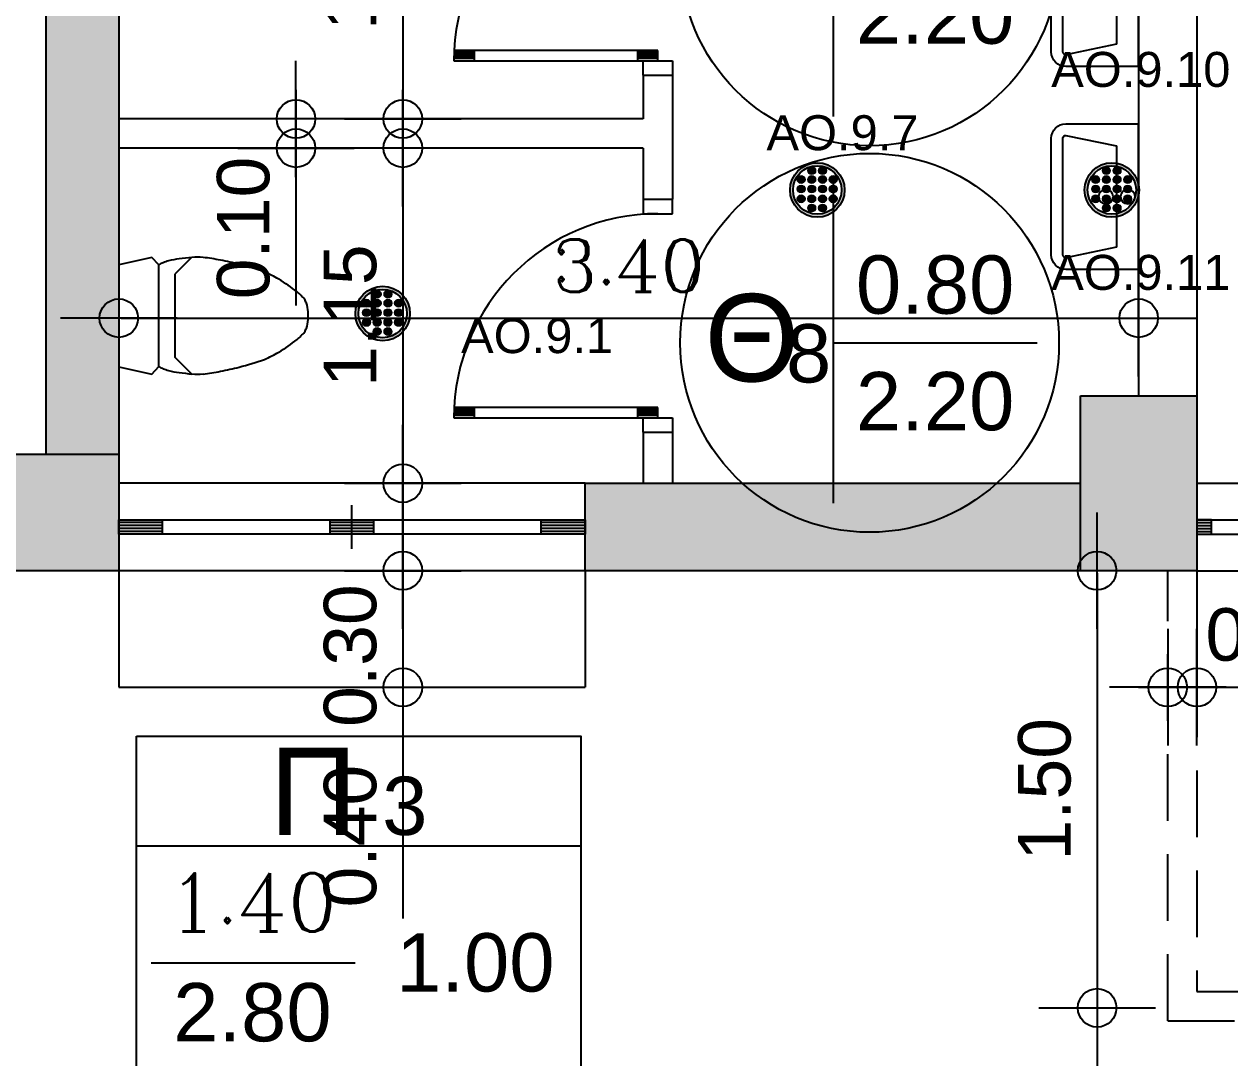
# Model space of a CAD drawing. Header units: metres. Extents: x 0 to 132, y -109 to 310.
# Drawn here: x 36.993 to 41.131, y 91.634 to 95.181 of the extents above; entities that cross this region are included whole.
import ezdxf
from ezdxf.enums import TextEntityAlignment as Align

# ---------------------------------------------------------------- set-up
doc = ezdxf.new("R2010")
doc.units = ezdxf.units.M
doc.header["$LTSCALE"] = 0.036
doc.linetypes.add('HIDDEN', pattern=[9.525, 6.35, -3.175])
doc.layers.get('Defpoints').update_dxf_attribs({"color": 252})
for name, color, linetype in [('arxitektonika', 254, 'Continuous'), ('DIMBLK', 252, 'Continuous'), ('electext', 20, 'Continuous'), ('Epipla', 252, 'Continuous'), ('HLEK_FL001_SYMBOLS', 230, 'Continuous'), ('Parathira', 252, 'Continuous')]:
    doc.layers.add(name, color=color, linetype=linetype)
doc.styles.add('COMU-N', font='arial.ttf')
doc.styles.get("Standard").update_dxf_attribs({"font": 'arial.ttf'})
doc.dimstyles.new('CADWDOT', dxfattribs={"dimscale": 0.1, "dimtxt": 1.8, "dimasz": 0.08, "dimexe": 2, "dimexo": 0, "dimgap": 0.09, "dimtad": 0, "dimrnd": 0.001, "dimzin": 0, "dimdsep": 46, "dimtxsty": 'Standard', "dimblk1": 'ARTDIM', "dimblk2": 'ARTDIM', "dimsah": 1, "dimcen": 0.09, "dimdle": 0.05, "dimse1": 1, "dimse2": 1, "dimadec": 0, "dimazin": 0, "dimtfac": 1, "dimtmove": 0, "dimatfit": 3, "dimldrblk": 'ARTDIM', "dimfxl": 2, "dimtvp": 0.9999, "dimtolj": 1, "dimtzin": 0, "dimarcsym": 0})

# ---------------------------------------------------------------- blocks, each defined once
blk = doc.blocks.new('A$C11F247D9')
at = {"layer": 'Parathira'}
for p, q in [((-0.15, -1.6), (-0.15, 0)), ((-0.15, 0), (-0.1, 0)), ((-0.14, 0), (-0.14, -0.15)), ((-0.13, 0), (-0.13, -0.15)), ((-0.12, 0), (-0.12, -0.15)), ((-0.11, 0), (-0.11, -0.15)), ((-0.1, 0), (-0.1, -1.6)), ((-0.1, -0.15), (-0.15, -0.15)), ((-0.1, -0.725), (-0.15, -0.725)), ((-0.14, -0.725), (-0.14, -0.875)), ((-0.13, -0.725), (-0.13, -0.875)), ((-0.12, -0.725), (-0.12, -0.875)), ((-0.11, -0.725), (-0.11, -0.875)), ((-0.05, -0.8), (-0.2, -0.8)), ((-0.1, -0.875), (-0.15, -0.875)), ((-0.1, -1.45), (-0.15, -1.45)), ((-0.14, -1.45), (-0.14, -1.6)), ((-0.13, -1.45), (-0.13, -1.6)), ((-0.12, -1.45), (-0.12, -1.6)), ((-0.11, -1.45), (-0.11, -1.6)), ((-0.1, -1.6), (-0.15, -1.6))]:
    blk.add_line(p, q, dxfattribs=at)
blk = doc.blocks.new('A$C63F54236')
at = {"layer": 'Epipla'}
for p, q in [((0, 0.65), (-0.0135, 0.65)), ((0.0135, 0.65), (0, 0.65)), ((-0.2, 0.2499), (-0.144, 0.1936)), ((0.2, 0.2499), (0.144, 0.1936)), ((0.144, 0.1936), (-0.144, 0.1936)), ((-0.1749, 0.1375), (-0.2001, 0.1135)), ((0.1749, 0.1375), (-0.1749, 0.1375)), ((0.2001, 0.1135), (0.1749, 0.1375)), ((-0.2001, 0.1135), (-0.175, 0)), ((0.175, 0), (0.2001, 0.1135)), ((-0.175, 0), (0.175, 0))]:
    blk.add_line(p, q, dxfattribs=at)
for centre, radius, start, end in [((0.0553, 0.4986), 0.178, 128.7755, 140.4002), ((0.0095, 0.5223), 0.1325, 113.5158, 119.7223), ((0.0017, 0.5015), 0.1493, 95.8581, 107.5743), ((-0.0122, 0.4507), 0.201, 73.9357, 82.632), ((-0.0082, 0.5249), 0.1296, 60.2089, 66.553), ((-0.1951, 0.3568), 0.3767, 42.6693, 48.155), ((0.5838, 0.1051), 0.8367, 142.7081, 147.9774), ((-0.6395, 0.0666), 0.9044, 32.2198, 37.0946), ((0.7563, 0.0754), 1.001, 151.7723, 154.8817), ((-0.4244, 0.2421), 0.6297, 24.2013, 29.1447), ((0.8911, 0.1347), 1.1034, 160.6547, 165.4233), ((-1.2303, 0.0313), 1.4578, 15.1565, 18.7655), ((3.6947, -0.473), 3.9714, 167.1169, 168.0548), ((-2.6921, -0.2523), 2.9449, 11.7817, 13.0466), ((1.3013, 0.0857), 1.5151, 169.9942, 172.2813), ((-0.6437, 0.1882), 0.8498, 6.8232, 10.9013), ((0.2581, 0.2701), 0.4586, 177.608, 182.392), ((0.9792, 0.3647), 1.1848, 185.5115, 187.6706), ((-1.2553, 0.3966), 1.4627, 352.5346, 354.2834), ((-0.2946, 0.2701), 0.495, 357.784, 2.216), ((0.8678, 0.3808), 1.0769, 189.3117, 191.2555), ((0.059, 0.2466), 0.2588, 197.0622, 201.4426), ((-0.8352, 0.5177), 1.0808, 340.2234, 341.2719), ((-0.2569, 0.27), 0.4563, 347.4222, 352.0106), ((-0.027, 0.2178), 0.1683, 203.0373, 208.51), ((-0.1052, 0.2817), 0.315, 332.7649, 335.6878)]:
    blk.add_arc(centre, radius, start, end, dxfattribs=at)
blk = doc.blocks.new('A$C34013721')
at = {"layer": 'Parathira'}
for p, q in [((-0.1, 0), (-0.1, -0.05)), ((0, -0.05), (0, 0)), ((-0.1, -0.05), (0, -0.05)), ((-0.68, -0.743), (-0.75, -0.743)), ((-0.68, -0.736), (-0.7499, -0.736)), ((-0.68, -0.729), (-0.7497, -0.729)), ((-0.68, -0.722), (-0.7494, -0.722)), ((-0.05, -0.715), (-0.7491, -0.715)), ((-0.68, -0.715), (-0.68, -0.75)), ((-0.12, -0.715), (-0.12, -0.75)), ((-0.05, -0.722), (-0.12, -0.722)), ((-0.05, -0.729), (-0.12, -0.729)), ((-0.05, -0.736), (-0.12, -0.736)), ((-0.05, -0.743), (-0.12, -0.743)), ((-0.05, -0.75), (-0.05, -0.715)), ((-0.75, -0.75), (-0.05, -0.75)), ((-0.1, -0.75), (0, -0.75)), ((-0.1, -0.8), (-0.1, -0.75)), ((0, -0.75), (0, -0.8))]:
    blk.add_line(p, q, dxfattribs=at)
blk.add_arc((-0.05, -0.75), 0.7, 90, 180, dxfattribs=at)
blk = doc.blocks.new('A$C54A47229')
at = {"layer": 'Epipla'}
blk.add_line((-0.25, 0), (0.25, 0), dxfattribs=at)
for points in [[(-0.25, 0), (-0.25, -0.25, 0.414214), (-0.2, -0.3), (0.2, -0.3, 0.414214), (0.25, -0.25), (0.25, 0)], [(-0.1738, -0.0755), (-0.21, -0.25, 0.414214), (-0.2, -0.26), (0.2, -0.26, 0.414214), (0.21, -0.25), (0.1738, -0.0755)]]:
    blk.add_lwpolyline(points, format="xyb", dxfattribs=at)
blk.add_lwpolyline([(0.1738, -0.0755), (-0.1738, -0.0755)], dxfattribs=at)
for centre in [(0, -0.0375), (0, -0.1124)]:
    blk.add_circle(centre, 0.025, dxfattribs=at)
blk = doc.blocks.new('ARTDIM')
at = {"layer": 'DIMBLK'}
for p, q in [((0, -24.9975), (0, 24.9975)), ((-24.9975, 0), (24.9975, 0))]:
    blk.add_line(p, q, dxfattribs=at)
blk.add_circle((0, 0), 8.25, dxfattribs=at)
blk = doc.blocks.new('*D499')
at = {"layer": 'arxitektonika', "color": 0, "lineweight": -2}
blk.add_line((36.6869, 95.5974), (36.6869, 93.6134), dxfattribs=at)
at = {"layer": 'Defpoints', "color": 0, "transparency": 16777216}
for p in [(37.0682, 95.6054), (36.6869, 93.6054), (37.0682, 93.6054)]:
    blk.add_point(p, dxfattribs=at)
at = {"layer": 'arxitektonika', "color": 0, "lineweight": -2, "xscale": 0.008, "yscale": 0.008, "zscale": 0.008}
for p, rotation in [((36.6869, 95.6054), 90), ((36.6869, 93.6054), 270)]:
    blk.add_blockref('ARTDIM', p, dxfattribs=dict(at, rotation=rotation))
at = {"layer": 'arxitektonika', "color": 0, "insert": (36.5069, 94.6054), "char_height": 0.18, "attachment_point": 5, "rotation": 90}
blk.add_mtext('\\A1;{\\Fcomplex.shx;1.90}', dxfattribs=at)
blk = doc.blocks.new('*D512')
at = {"layer": 'arxitektonika', "color": 0, "lineweight": -2}
blk.add_line((38.2929, 95.9474), (38.2929, 94.8634), dxfattribs=at)
at = {"layer": 'Defpoints', "color": 0, "transparency": 16777216}
for p in [(39.1182, 95.9554), (38.2929, 94.8554), (39.1182, 94.8554)]:
    blk.add_point(p, dxfattribs=at)
at = {"layer": 'arxitektonika', "color": 0, "lineweight": -2, "xscale": 0.008, "yscale": 0.008, "zscale": 0.008}
for p, rotation in [((38.2929, 95.9554), 90), ((38.2929, 94.8554), 270)]:
    blk.add_blockref('ARTDIM', p, dxfattribs=dict(at, rotation=rotation))
at = {"layer": 'arxitektonika', "color": 0, "insert": (38.1129, 95.4054), "char_height": 0.18, "attachment_point": 5, "rotation": 90}
blk.add_mtext('\\A1;1.10', dxfattribs=at)
blk = doc.blocks.new('*D513')
at = {"layer": 'arxitektonika', "color": 0, "lineweight": -2}
for p, q in [((37.9261, 94.8474), (37.9261, 94.7634)), ((37.9261, 94.7554), (37.9261, 94.2151))]:
    blk.add_line(p, q, dxfattribs=at)
at = {"layer": 'Defpoints', "color": 0, "transparency": 16777216}
for p in [(39.1182, 94.8554), (37.9261, 94.7554), (39.1182, 94.7554)]:
    blk.add_point(p, dxfattribs=at)
at = {"layer": 'arxitektonika', "color": 0, "lineweight": -2, "xscale": 0.008, "yscale": 0.008, "zscale": 0.008}
for p, rotation in [((37.9261, 94.8554), 90), ((37.9261, 94.7554), 270)]:
    blk.add_blockref('ARTDIM', p, dxfattribs=dict(at, rotation=rotation))
at = {"layer": 'arxitektonika', "color": 0, "insert": (37.7461, 94.4813), "char_height": 0.18, "attachment_point": 5, "rotation": 90}
blk.add_mtext('\\A1;0.10', dxfattribs=at)
blk = doc.blocks.new('*D514')
at = {"layer": 'arxitektonika', "color": 0, "lineweight": -2}
blk.add_line((38.2929, 94.7474), (38.2929, 93.6134), dxfattribs=at)
at = {"layer": 'Defpoints', "color": 0, "transparency": 16777216}
for p in [(39.0627, 94.7554), (38.2929, 93.6054), (39.1182, 93.6054)]:
    blk.add_point(p, dxfattribs=at)
at = {"layer": 'arxitektonika', "color": 0, "lineweight": -2, "xscale": 0.008, "yscale": 0.008, "zscale": 0.008}
for p, rotation in [((38.2929, 94.7554), 90), ((38.2929, 93.6054), 270)]:
    blk.add_blockref('ARTDIM', p, dxfattribs=dict(at, rotation=rotation))
at = {"layer": 'arxitektonika', "color": 0, "insert": (38.1129, 94.1804), "char_height": 0.18, "attachment_point": 5, "rotation": 90}
blk.add_mtext('\\A1;1.15', dxfattribs=at)
blk = doc.blocks.new('*D515')
at = {"layer": 'arxitektonika', "color": 0, "lineweight": -2}
for p, q in [((38.2929, 93.5974), (38.2929, 93.3134)), ((38.2929, 93.3054), (38.2929, 92.7308))]:
    blk.add_line(p, q, dxfattribs=at)
at = {"layer": 'Defpoints', "color": 0, "transparency": 16777216}
for p in [(38.9182, 93.6054), (38.2929, 93.3054), (38.9182, 93.3054)]:
    blk.add_point(p, dxfattribs=at)
at = {"layer": 'arxitektonika', "color": 0, "lineweight": -2, "xscale": 0.008, "yscale": 0.008, "zscale": 0.008}
for p, rotation in [((38.2929, 93.6054), 90), ((38.2929, 93.3054), 270)]:
    blk.add_blockref('ARTDIM', p, dxfattribs=dict(at, rotation=rotation))
at = {"layer": 'arxitektonika', "color": 0, "insert": (38.1129, 93.0141), "char_height": 0.18, "attachment_point": 5, "rotation": 90}
blk.add_mtext('\\A1;0.30', dxfattribs=at)
blk = doc.blocks.new('*D516')
at = {"layer": 'arxitektonika', "color": 0, "lineweight": -2}
for p, q in [((38.2929, 93.2974), (38.2929, 92.9134)), ((38.2929, 92.9054), (38.2929, 92.1115))]:
    blk.add_line(p, q, dxfattribs=at)
at = {"layer": 'Defpoints', "color": 0, "transparency": 16777216}
for p in [(38.945, 93.3054), (38.2929, 92.9054), (38.945, 92.9054)]:
    blk.add_point(p, dxfattribs=at)
at = {"layer": 'arxitektonika', "color": 0, "lineweight": -2, "xscale": 0.008, "yscale": 0.008, "zscale": 0.008}
for p, rotation in [((38.2929, 93.3054), 90), ((38.2929, 92.9054), 270)]:
    blk.add_blockref('ARTDIM', p, dxfattribs=dict(at, rotation=rotation))
at = {"layer": 'arxitektonika', "color": 0, "insert": (38.1129, 92.3948), "char_height": 0.18, "attachment_point": 5, "rotation": 90}
blk.add_mtext('\\A1;0.40', dxfattribs=at)
blk = doc.blocks.new('*D525')
at = {"layer": 'arxitektonika', "color": 0, "lineweight": -2}
blk.add_line((37.3262, 94.172), (40.8102, 94.172), dxfattribs=at)
at = {"layer": 'Defpoints', "color": 0, "transparency": 16777216}
for p in [(37.3182, 94.7554), (40.8182, 94.7554), (40.8182, 94.172)]:
    blk.add_point(p, dxfattribs=at)
at = {"layer": 'arxitektonika', "color": 0, "lineweight": -2, "xscale": 0.008, "yscale": 0.008, "zscale": 0.008, "rotation": 180}
blk.add_blockref('ARTDIM', (37.3182, 94.172), dxfattribs=at)
at = {"layer": 'arxitektonika', "color": 0, "lineweight": -2, "xscale": 0.008, "yscale": 0.008, "zscale": 0.008}
blk.add_blockref('ARTDIM', (40.8182, 94.172), dxfattribs=at)
at = {"layer": 'arxitektonika', "color": 0, "insert": (39.0682, 94.3519), "char_height": 0.18, "attachment_point": 5}
blk.add_mtext('\\A1;{\\Fcomplex.shx;3.40}', dxfattribs=at)
blk = doc.blocks.new('*D533')
at = {"layer": 'arxitektonika', "color": 0, "lineweight": -2}
blk.add_line((40.6758, 93.2974), (40.6758, 91.8134), dxfattribs=at)
at = {"layer": 'Defpoints', "color": 0, "transparency": 16777216}
for p in [(40.9182, 93.3054), (40.6758, 91.8054), (40.9182, 91.8054)]:
    blk.add_point(p, dxfattribs=at)
at = {"layer": 'arxitektonika', "color": 0, "lineweight": -2, "xscale": 0.008, "yscale": 0.008, "zscale": 0.008}
for p, rotation in [((40.6758, 93.3054), 90), ((40.6758, 91.8054), 270)]:
    blk.add_blockref('ARTDIM', p, dxfattribs=dict(at, rotation=rotation))
at = {"layer": 'arxitektonika', "color": 0, "insert": (40.4958, 92.5554), "char_height": 0.18, "attachment_point": 5, "rotation": 90}
blk.add_mtext('\\A1;1.50', dxfattribs=at)
blk = doc.blocks.new('*D534')
at = {"layer": 'arxitektonika', "color": 0, "lineweight": -2}
for p, q in [((40.9262, 92.9054), (41.0102, 92.9054)), ((41.0182, 92.9054), (41.5585, 92.9054))]:
    blk.add_line(p, q, dxfattribs=at)
at = {"layer": 'Defpoints', "color": 0, "transparency": 16777216}
for p in [(41.0182, 92.9054), (41.0182, 92.6054), (40.9182, 92.5554)]:
    blk.add_point(p, dxfattribs=at)
at = {"layer": 'arxitektonika', "color": 0, "lineweight": -2, "xscale": 0.008, "yscale": 0.008, "zscale": 0.008, "rotation": 180}
blk.add_blockref('ARTDIM', (40.9182, 92.9054), dxfattribs=at)
at = {"layer": 'arxitektonika', "color": 0, "lineweight": -2, "xscale": 0.008, "yscale": 0.008, "zscale": 0.008}
blk.add_blockref('ARTDIM', (41.0182, 92.9054), dxfattribs=at)
at = {"layer": 'arxitektonika', "color": 0, "insert": (41.2923, 93.0854), "char_height": 0.18, "attachment_point": 5}
blk.add_mtext('\\A1;0.10', dxfattribs=at)
blk = doc.blocks.new('*D535')
at = {"layer": 'arxitektonika', "color": 0, "lineweight": -2}
blk.add_line((40.9262, 91.2874), (47.8699, 91.2874), dxfattribs=at)
at = {"layer": 'Defpoints', "color": 0, "transparency": 16777216}
for p in [(40.9182, 91.8054), (47.8779, 91.8054), (47.8779, 91.2874)]:
    blk.add_point(p, dxfattribs=at)
at = {"layer": 'arxitektonika', "color": 0, "lineweight": -2, "xscale": 0.008, "yscale": 0.008, "zscale": 0.008, "rotation": 180}
blk.add_blockref('ARTDIM', (40.9182, 91.2874), dxfattribs=at)
at = {"layer": 'arxitektonika', "color": 0, "lineweight": -2, "xscale": 0.008, "yscale": 0.008, "zscale": 0.008}
blk.add_blockref('ARTDIM', (47.8779, 91.2874), dxfattribs=at)
at = {"layer": 'arxitektonika', "color": 0, "insert": (44.398, 91.4674), "char_height": 0.18, "attachment_point": 5}
blk.add_mtext('\\A1;{\\Fcomplex.shx;6.95}', dxfattribs=at)
blk = doc.blocks.new('led downlight 26W xoneyto 18cm')
at = {"layer": 'HLEK_FL001_SYMBOLS'}
h = blk.add_hatch(color=256, dxfattribs=at)
h.paths.add_polyline_path([(45.0105, 62.6523, 1), (45.1976, 62.6523, 1)])
h.paths.add_polyline_path([(45.1872, 62.6523, 1), (45.0209, 62.6523, 1)], flags=16)
at = {"layer": 'HLEK_FL001_SYMBOLS', "linetype": 'Continuous', "lineweight": 0}
h = blk.add_hatch(color=11, dxfattribs=at)
h.dxf.hatch_style = 1
h.paths.add_polyline_path([(45.062, 62.688, 1), (45.0351, 62.688, 1)])
h = blk.add_hatch(color=11, dxfattribs=at)
h.dxf.hatch_style = 1
h.paths.add_polyline_path([(45.0985, 62.7188, 1), (45.0716, 62.7188, 1)])
h = blk.add_hatch(color=11, dxfattribs=at)
h.dxf.hatch_style = 1
h.paths.add_polyline_path([(45.0985, 62.688, 1), (45.0716, 62.688, 1)])
h = blk.add_hatch(color=11, dxfattribs=at)
h.dxf.hatch_style = 1
h.paths.add_polyline_path([(45.1355, 62.7188, 1), (45.1087, 62.7188, 1)])
h = blk.add_hatch(color=11, dxfattribs=at)
h.dxf.hatch_style = 1
h.paths.add_polyline_path([(45.1355, 62.688, 1), (45.1087, 62.688, 1)])
h = blk.add_hatch(color=11, dxfattribs=at)
h.dxf.hatch_style = 1
h.paths.add_polyline_path([(45.172, 62.688, 1), (45.1452, 62.688, 1)])
h = blk.add_hatch(color=11, dxfattribs=at)
h.dxf.hatch_style = 1
h.paths.add_polyline_path([(45.062, 62.6556, 1), (45.0351, 62.6556, 1)])
h = blk.add_hatch(color=11, dxfattribs=at)
h.dxf.hatch_style = 1
h.paths.add_polyline_path([(45.0985, 62.6556, 1), (45.0716, 62.6556, 1)])
h = blk.add_hatch(color=11, dxfattribs=at)
h.dxf.hatch_style = 1
h.paths.add_polyline_path([(45.1355, 62.6556, 1), (45.1087, 62.6556, 1)])
h = blk.add_hatch(color=11, dxfattribs=at)
h.dxf.hatch_style = 1
h.paths.add_polyline_path([(45.172, 62.6556, 1), (45.1452, 62.6556, 1)])
h = blk.add_hatch(color=11, dxfattribs=at)
h.dxf.hatch_style = 1
h.paths.add_polyline_path([(45.062, 62.6219, 1), (45.0351, 62.6219, 1)])
h = blk.add_hatch(color=11, dxfattribs=at)
h.dxf.hatch_style = 1
h.paths.add_polyline_path([(45.0985, 62.6219, 1), (45.0716, 62.6219, 1)])
h = blk.add_hatch(color=11, dxfattribs=at)
h.dxf.hatch_style = 1
h.paths.add_polyline_path([(45.1355, 62.6219, 1), (45.1087, 62.6219, 1)])
h = blk.add_hatch(color=11, dxfattribs=at)
h.dxf.hatch_style = 1
h.paths.add_polyline_path([(45.172, 62.6219, 1), (45.1452, 62.6219, 1)])
h = blk.add_hatch(color=11, dxfattribs=at)
h.dxf.hatch_style = 1
h.paths.add_polyline_path([(45.0985, 62.5906, 1), (45.0716, 62.5906, 1)])
h = blk.add_hatch(color=11, dxfattribs=at)
h.dxf.hatch_style = 1
h.paths.add_polyline_path([(45.1355, 62.5906, 1), (45.1087, 62.5906, 1)])
at = {"layer": 'HLEK_FL001_SYMBOLS'}
for radius in [0.0936, 0.0831]:
    blk.add_circle((45.1041, 62.6523), radius, dxfattribs=at)
at = {"layer": 'HLEK_FL001_SYMBOLS', "linetype": 'Continuous', "lineweight": 0}
for centre in [(45.0486, 62.688), (45.0851, 62.7188), (45.0851, 62.688), (45.1221, 62.7188), (45.1221, 62.688), (45.1586, 62.688), (45.0486, 62.6556), (45.0851, 62.6556), (45.1221, 62.6556), (45.1586, 62.6556), (45.0486, 62.6219), (45.0851, 62.6219), (45.1221, 62.6219), (45.1586, 62.6219), (45.0851, 62.5906), (45.1221, 62.5906)]:
    blk.add_circle(centre, 0.0134, dxfattribs=at)

msp = doc.modelspace()

# ---------------------------------------------------------------- hatches: boundary and pattern name
at = {"layer": 'arxitektonika'}
for points in [[(37.0682, 93.7054), (37.3182, 93.7054), (37.3182, 100.5054), (37.0682, 100.5054)], [(36.9182, 93.3054), (37.3182, 93.3054), (37.3182, 93.7054), (36.9182, 93.7054)]]:
    msp.add_hatch(color=256, dxfattribs=at).paths.add_polyline_path(points)
h = msp.add_hatch(color=256, dxfattribs=at)
h.paths.add_polyline_path([(40.6182, 93.3054), (40.6182, 93.6054), (38.9182, 93.6054), (38.9182, 93.3054)])
h.paths.add_polyline_path([(40.6182, 93.3054), (41.0182, 93.3054), (41.0182, 93.9054), (40.6182, 93.9054)])

# ---------------------------------------------------------------- linework, layer by layer
for p, q in [((37.0682, 100.5054), (37.0682, 93.7054)), ((37.3182, 100.5054), (37.3182, 93.7054)), ((40.8182, 100.3054), (40.8182, 93.9054)), ((41.0182, 100.3054), (41.0182, 93.9054)), ((39.7698, 95.9635), (39.7698, 94.8635)), ((39.1182, 95.0054), (39.2182, 95.0054)), ((39.1182, 95.0054), (39.1182, 94.8554)), ((39.2182, 95.0054), (39.2182, 94.5804)), ((39.1182, 94.8554), (37.3182, 94.8554)), ((39.1182, 94.7554), (37.3182, 94.7554)), ((39.1182, 94.7554), (39.1182, 94.5804)), ((39.7698, 94.6372), (39.7698, 93.5372)), ((39.1182, 94.5804), (39.2182, 94.5804)), ((39.7698, 94.0872), (40.4698, 94.0872)), ((40.6182, 93.9054), (41.0182, 93.9054)), ((40.6182, 93.3054), (40.6182, 93.9054)), ((41.0182, 93.9054), (41.0182, 93.3054)), ((39.1182, 93.7804), (39.2182, 93.7804)), ((39.1182, 93.7804), (39.1182, 93.6054)), ((39.2182, 93.7804), (39.2182, 93.6054)), ((36.9182, 93.7054), (37.3182, 93.7054)), ((37.3182, 93.7054), (37.3182, 93.3054)), ((38.9182, 93.6054), (37.3182, 93.6054)), ((38.9182, 93.3054), (38.9182, 93.6054)), ((38.9182, 93.6054), (40.6182, 93.6054)), ((41.0182, 93.6054), (44.1882, 93.6054)), ((41.0182, 93.4804), (44.1882, 93.4804)), ((41.0682, 93.4804), (41.0182, 93.4804)), ((41.0182, 93.4804), (41.0182, 93.4304)), ((41.0182, 93.4704), (41.0682, 93.4704)), ((41.0182, 93.4604), (41.0682, 93.4604)), ((41.0182, 93.4504), (41.0682, 93.4504)), ((41.0182, 93.4404), (41.0682, 93.4404)), ((41.0682, 93.4304), (41.0682, 93.4804)), ((41.0182, 93.4304), (44.1882, 93.4304)), ((41.0182, 93.4304), (41.0682, 93.4304)), ((37.3182, 93.3054), (36.9182, 93.3054)), ((38.9182, 93.3054), (37.3182, 93.3054)), ((37.3182, 93.3054), (37.3182, 92.9054)), ((38.9182, 93.3054), (38.9182, 92.9054)), ((40.6182, 93.3054), (38.9182, 93.3054)), ((41.0182, 93.3054), (40.6182, 93.3054)), ((41.0182, 93.3054), (44.1882, 93.3054)), ((41.0182, 93.3054), (41.0182, 92.9054)), ((37.3182, 92.9054), (38.9182, 92.9054)), ((41.0182, 92.9054), (44.1882, 92.9054)), ((38.9043, 92.36), (37.3793, 92.36)), ((37.4293, 91.96), (38.1293, 91.96))]:
    msp.add_line(p, q, dxfattribs=at)
at = {"layer": 'arxitektonika', "linetype": 'HIDDEN'}
for p, q in [((40.9182, 91.7612), (40.9182, 93.3054)), ((41.0182, 93.3054), (41.0182, 91.8612)), ((41.0182, 91.8612), (47.8779, 91.8612)), ((40.9182, 91.7612), (47.8779, 91.7646))]:
    msp.add_line(p, q, dxfattribs=at)
at = {"layer": 'arxitektonika'}
msp.add_lwpolyline([(37.3793, 92.7377), (38.9043, 92.7377), (38.9043, 91.56), (37.3793, 91.56), (37.3793, 92.7377)], dxfattribs=at)
for centre in [(39.8948, 95.4135), (39.8948, 94.0872)]:
    msp.add_circle(centre, 0.65, dxfattribs=at)

# ---------------------------------------------------------------- block references
for p in [(39.2182, 95.8054), (39.2182, 94.5804)]:
    msp.add_blockref('A$C34013721', p, dxfattribs=at)
at = {"layer": 'arxitektonika', "xscale": -1, "rotation": 270}
for p in [(40.8182, 95.2854), (40.8182, 94.589)]:
    msp.add_blockref('A$C54A47229', p, dxfattribs=at)
at = {"layer": 'arxitektonika', "rotation": 270}
for name, p in [('A$C63F54236', (37.3182, 94.1804)), ('A$C11F247D9', (38.9182, 93.3304))]:
    msp.add_blockref(name, p, dxfattribs=at)
at = {"layer": 'HLEK_FL001_SYMBOLS', "linetype": 'Continuous', "lineweight": 0}
for p in [(-5.3888, 31.9595), (-4.3779, 31.9595), (-6.8804, 31.5354)]:
    msp.add_blockref('led downlight 26W xoneyto 18cm', p, dxfattribs=at)

# ---------------------------------------------------------------- texts
at = {"layer": 'arxitektonika', "style": 'COMU-N'}
for s, height, p in [('Θ', 0.3, (39.3281, 93.9547)), ('8', 0.2, (39.6078, 93.9513)), ('Π', 0.3, (37.8347, 92.3981)), ('3', 0.2, (38.222, 92.3986))]:
    msp.add_text(s, height=height, dxfattribs=at).set_placement(p)
at = {"layer": 'arxitektonika', "linetype": 'ByBlock', "char_height": 0.2, "attachment_point": 5, "style": 'COMU-N'}
for s, insert in [('{\\Fcomplex.shx;1.40}', (37.7767, 92.1673)), ('1.00', (38.5417, 91.96)), ('2.80', (37.7767, 91.7891))]:
    msp.add_mtext(s, dxfattribs=dict(at, insert=insert))
at = {"layer": 'arxitektonika', "linetype": 'ByBlock', "style": 'COMU-N'}
for tag, text, p in [('2.20', '2.20', (40.1198, 95.1135)), ('0.80', '0.90', (40.1198, 94.1872)), ('2.20', '2.20', (40.1198, 93.7872))]:
    msp.add_attdef(tag, text=text, height=0.2, dxfattribs=at).set_placement(p, align=Align.CENTER)
at = {"layer": 'electext', "char_height": 0.12, "attachment_point": 1}
for s, width, insert in [('AO.9.10', 0.2, (40.5182, 95.0854)), ('AO.9.7', 0.353861, (39.5409, 94.8682)), ('AO.9.11', 0.3, (40.5182, 94.389)), ('AO.9.1', 1.1251, (38.4929, 94.172))]:
    msp.add_mtext_dynamic_manual_height_columns(s, width=width, gutter_width=0.6, heights=[0], dxfattribs=dict(at, insert=insert))

# ---------------------------------------------------------------- dimensions: what is measured, and where the dimension line sits
at = {"layer": 'arxitektonika'}
for base, p1, p2, picture, middle in [((38.2929, 94.8554), (39.1182, 95.9554), (39.1182, 94.8554), '*D512', (38.1129, 95.4054)), ((37.9261, 94.7554), (39.1182, 94.8554), (39.1182, 94.7554), '*D513', (37.7461, 94.4813)), ((38.2929, 93.6054), (39.0627, 94.7554), (39.1182, 93.6054), '*D514', (38.1129, 94.1804)), ((38.2929, 93.3054), (38.9182, 93.6054), (38.9182, 93.3054), '*D515', (38.1129, 93.0141)), ((40.6758, 91.8054), (40.9182, 93.3054), (40.9182, 91.8054), '*D533', (40.4958, 92.5554))]:
    dim = msp.add_linear_dim(base=base, p1=p1, p2=p2, angle=90, dimstyle='CADWDOT', dxfattribs=at)
    dim.commit()
    dim.dimension.update_dxf_attribs({"geometry": picture, "text_midpoint": middle})
dim = msp.add_linear_dim(base=(36.6869, 93.6054), p1=(37.0682, 95.6054), p2=(37.0682, 93.6054), angle=90, text='{\\Fcomplex.shx;1.90}', dimstyle='CADWDOT', dxfattribs=at)
dim.commit()
dim.dimension.update_dxf_attribs({"geometry": '*D499', "text_midpoint": (36.5069, 94.6054)})
for base, p1, p2, text, picture, middle in [((40.8182, 94.172), (37.3182, 94.7554), (40.8182, 94.7554), '{\\Fcomplex.shx;3.40}', '*D525', (39.0682, 94.3519)), ((47.8779, 91.2874), (40.9182, 91.8054), (47.8779, 91.8054), '{\\Fcomplex.shx;6.95}', '*D535', (44.398, 91.4674))]:
    dim = msp.add_linear_dim(base=base, p1=p1, p2=p2, text=text, dimstyle='CADWDOT', dxfattribs=at)
    dim.commit()
    dim.dimension.update_dxf_attribs({"geometry": picture, "text_midpoint": middle})
dim = msp.add_linear_dim(base=(38.2929, 92.9054), p1=(38.945, 93.3054), p2=(38.945, 92.9054), angle=90, dimstyle='CADWDOT', dxfattribs=at)
dim.commit()
dim.dimension.update_dxf_attribs({"geometry": '*D516', "text_midpoint": (38.2929, 92.3948), "dimtype": 160})
dim = msp.add_linear_dim(base=(41.0182, 92.9054), p1=(40.9182, 92.5554), p2=(41.0182, 92.6054), dimstyle='CADWDOT', dxfattribs=at)
dim.commit()
dim.dimension.update_dxf_attribs({"geometry": '*D534', "text_midpoint": (41.2923, 93.0854)})

doc.saveas('drawing.dxf')
